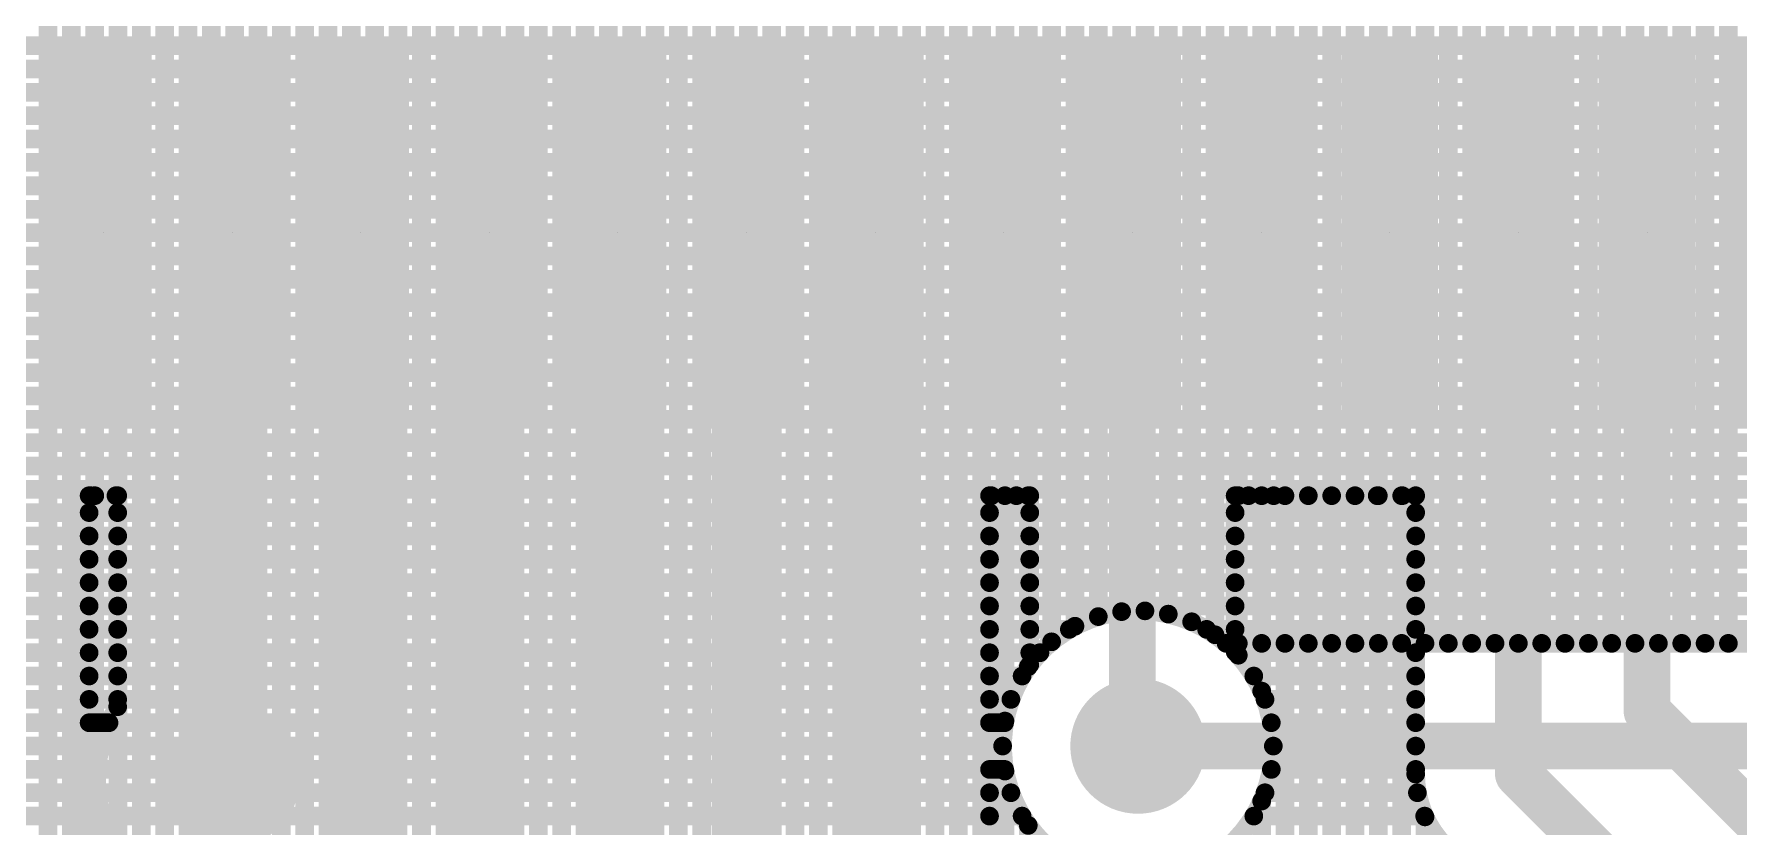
# Model space of a CAD drawing. Header units: millimetres. Extents: x 1.42 to 3.4, y 1.21 to 3.22.
# Drawn here: x 1.882 to 2.2473, y 2.6227 to 2.7925 of the extents above; entities that cross this region are included whole.
import ezdxf

# ---------------------------------------------------------------- set-up
doc = ezdxf.new("R2010")
doc.units = ezdxf.units.MM
doc.header["$MEASUREMENT"] = 0
for name, color, linetype in [('BottomLayer', 5, 'Continuous'), ('BottomSolder', 6, 'Continuous'), ('MultiLayer', 9, 'Continuous'), ('PadHoleLayer', 156, 'Continuous'), ('TopLayer', 1, 'Continuous'), ('TopPaste', 8, 'Continuous'), ('TopSolder', 216, 'Continuous'), ('ViaHoleLayer', 16, 'Continuous')]:
    doc.layers.add(name, color=color, linetype=linetype)

# ---------------------------------------------------------------- blocks, each defined once
blk = doc.blocks.new('12864_12')
at = {"layer": 'PadHoleLayer'}
for points in [[(-0.23425, 0), (-0.23425, 0, -1), (-0.23425, 0), (-0.23425, 0, -1)], [(-0.20669, 0), (-0.20669, 0, -1), (-0.20669, 0), (-0.20669, 0, -1)], [(-0.17913, 0), (-0.17913, 0, -1), (-0.17913, 0), (-0.17913, 0, -1)], [(-0.15157, 0), (-0.15157, 0, -1), (-0.15157, 0), (-0.15157, 0, -1)], [(-0.12402, 0), (-0.12402, 0, -1), (-0.12402, 0), (-0.12402, 0, -1)], [(-0.09646, 0), (-0.09646, 0, -1), (-0.09646, 0), (-0.09646, 0, -1)], [(-0.0689, 0), (-0.0689, 0, -1), (-0.0689, 0), (-0.0689, 0, -1)], [(-0.04134, 0), (-0.04134, 0, -1), (-0.04134, 0), (-0.04134, 0, -1)], [(-0.01378, 0), (-0.01378, 0, -1), (-0.01378, 0), (-0.01378, 0, -1)], [(0.01378, 0), (0.01378, 0, -1), (0.01378, 0), (0.01378, 0, -1)], [(0.04134, 0), (0.04134, 0, -1), (0.04134, 0), (0.04134, 0, -1)], [(0.0689, 0), (0.0689, 0, -1), (0.0689, 0), (0.0689, 0, -1)], [(0.09646, 0), (0.09646, 0, -1), (0.09646, 0), (0.09646, 0, -1)]]:
    blk.add_lwpolyline(points, format="xyb", close=True, dxfattribs=at)
at = {"layer": 'TopLayer'}
for points in [[(-0.24213, -0.03937), (-0.22638, -0.03937), (-0.24213, 0.03937), (-0.22638, 0.03937)], [(-0.21457, -0.03937), (-0.19882, -0.03937), (-0.21457, 0.03937), (-0.19882, 0.03937)], [(-0.18701, -0.03937), (-0.17126, -0.03937), (-0.18701, 0.03937), (-0.17126, 0.03937)], [(-0.15945, -0.03937), (-0.1437, -0.03937), (-0.15945, 0.03937), (-0.1437, 0.03937)], [(-0.13189, -0.03937), (-0.11614, -0.03937), (-0.13189, 0.03937), (-0.11614, 0.03937)], [(-0.10433, -0.03937), (-0.08858, -0.03937), (-0.10433, 0.03937), (-0.08858, 0.03937)], [(-0.07677, -0.03937), (-0.06102, -0.03937), (-0.07677, 0.03937), (-0.06102, 0.03937)], [(-0.04921, -0.03937), (-0.03346, -0.03937), (-0.04921, 0.03937), (-0.03346, 0.03937)], [(-0.02165, -0.03937), (-0.00591, -0.03937), (-0.02165, 0.03937), (-0.00591, 0.03937)], [(0.00591, -0.03937), (0.02165, -0.03937), (0.00591, 0.03937), (0.02165, 0.03937)], [(0.03346, -0.03937), (0.04921, -0.03937), (0.03346, 0.03937), (0.04921, 0.03937)], [(0.06102, -0.03937), (0.07677, -0.03937), (0.06102, 0.03937), (0.07677, 0.03937)], [(0.08858, -0.03937), (0.10433, -0.03937), (0.08858, 0.03937), (0.10433, 0.03937)], [(0.11614, -0.03937), (0.13189, -0.03937), (0.11614, 0.03937), (0.13189, 0.03937)]]:
    blk.add_solid(points, dxfattribs=at)
at = {"layer": 'TopPaste'}
for points in [[(-0.24213, -0.03937), (-0.22638, -0.03937), (-0.24213, 0.03937), (-0.22638, 0.03937)], [(-0.21457, -0.03937), (-0.19882, -0.03937), (-0.21457, 0.03937), (-0.19882, 0.03937)], [(-0.18701, -0.03937), (-0.17126, -0.03937), (-0.18701, 0.03937), (-0.17126, 0.03937)], [(-0.15945, -0.03937), (-0.1437, -0.03937), (-0.15945, 0.03937), (-0.1437, 0.03937)], [(-0.13189, -0.03937), (-0.11614, -0.03937), (-0.13189, 0.03937), (-0.11614, 0.03937)], [(-0.10433, -0.03937), (-0.08858, -0.03937), (-0.10433, 0.03937), (-0.08858, 0.03937)], [(-0.07677, -0.03937), (-0.06102, -0.03937), (-0.07677, 0.03937), (-0.06102, 0.03937)], [(-0.04921, -0.03937), (-0.03346, -0.03937), (-0.04921, 0.03937), (-0.03346, 0.03937)], [(-0.02165, -0.03937), (-0.00591, -0.03937), (-0.02165, 0.03937), (-0.00591, 0.03937)], [(0.00591, -0.03937), (0.02165, -0.03937), (0.00591, 0.03937), (0.02165, 0.03937)], [(0.03346, -0.03937), (0.04921, -0.03937), (0.03346, 0.03937), (0.04921, 0.03937)], [(0.06102, -0.03937), (0.07677, -0.03937), (0.06102, 0.03937), (0.07677, 0.03937)], [(0.08858, -0.03937), (0.10433, -0.03937), (0.08858, 0.03937), (0.10433, 0.03937)], [(0.11614, -0.03937), (0.13189, -0.03937), (0.11614, 0.03937), (0.13189, 0.03937)]]:
    blk.add_solid(points, dxfattribs=at)
at = {"layer": 'TopSolder'}
for points in [[(-0.24463, -0.04187), (-0.22388, -0.04187), (-0.24463, 0.04187), (-0.22388, 0.04187)], [(-0.21707, -0.04187), (-0.19632, -0.04187), (-0.21707, 0.04187), (-0.19632, 0.04187)], [(-0.18951, -0.04187), (-0.16876, -0.04187), (-0.18951, 0.04187), (-0.16876, 0.04187)], [(-0.16195, -0.04187), (-0.1412, -0.04187), (-0.16195, 0.04187), (-0.1412, 0.04187)], [(-0.13439, -0.04187), (-0.11364, -0.04187), (-0.13439, 0.04187), (-0.11364, 0.04187)], [(-0.10683, -0.04187), (-0.08608, -0.04187), (-0.10683, 0.04187), (-0.08608, 0.04187)], [(-0.07927, -0.04187), (-0.05852, -0.04187), (-0.07927, 0.04187), (-0.05852, 0.04187)], [(-0.05171, -0.04187), (-0.03096, -0.04187), (-0.05171, 0.04187), (-0.03096, 0.04187)], [(-0.02415, -0.04187), (-0.00341, -0.04187), (-0.02415, 0.04187), (-0.00341, 0.04187)], [(0.00341, -0.04187), (0.02415, -0.04187), (0.00341, 0.04187), (0.02415, 0.04187)], [(0.03096, -0.04187), (0.05171, -0.04187), (0.03096, 0.04187), (0.05171, 0.04187)], [(0.05852, -0.04187), (0.07927, -0.04187), (0.05852, 0.04187), (0.07927, 0.04187)], [(0.08608, -0.04187), (0.10683, -0.04187), (0.08608, 0.04187), (0.10683, 0.04187)], [(0.11364, -0.04187), (0.13439, -0.04187), (0.11364, 0.04187), (0.13439, 0.04187)]]:
    blk.add_solid(points, dxfattribs=at)

msp = doc.modelspace()

# ---------------------------------------------------------------- linework, layer by layer
at = {"layer": 'BottomLayer'}
for points, const_width in [([(1.885, 2.54962), (1.885, 3.21)], 0.004), ([(1.89, 2.55126), (1.89, 3.21)], 0.004), ([(1.895, 2.55196), (1.895, 3.21)], 0.004), ([(1.9, 2.55179), (1.9, 3.21)], 0.004), ([(1.905, 2.55073), (1.905, 3.21)], 0.004), ([(1.91, 2.54867), (1.91, 3.21)], 0.004), ([(1.915, 2.54533), (1.915, 3.21)], 0.004), ([(1.92, 2.53999), (1.92, 3.21)], 0.004), ([(1.925, 2.52836), (1.925, 3.21)], 0.004), ([(1.93, 2.50365), (1.93, 3.21)], 0.004), ([(1.935, 2.49865), (1.935, 3.21)], 0.004), ([(1.94, 2.49365), (1.94, 3.21)], 0.004), ([(1.945, 2.48865), (1.945, 3.21)], 0.004), ([(1.95, 2.48365), (1.95, 3.21)], 0.004), ([(1.955, 2.47865), (1.955, 3.21)], 0.004), ([(1.96, 2.47365), (1.96, 3.21)], 0.004), ([(1.965, 2.46865), (1.965, 3.21)], 0.004), ([(1.97, 2.46365), (1.97, 3.21)], 0.004), ([(1.975, 2.45865), (1.975, 3.21)], 0.004), ([(1.98, 2.45365), (1.98, 3.21)], 0.004), ([(1.985, 2.44865), (1.985, 3.21)], 0.004), ([(1.99, 2.44365), (1.99, 3.21)], 0.004), ([(1.995, 2.43865), (1.995, 3.21)], 0.004), ([(2, 2.43365), (2, 3.21)], 0.004), ([(2.005, 2.42865), (2.005, 3.21)], 0.004), ([(2.01, 2.42365), (2.01, 3.21)], 0.004), ([(2.015, 2.41865), (2.015, 3.21)], 0.004), ([(2.02, 2.41365), (2.02, 3.21)], 0.004), ([(2.025, 2.40865), (2.025, 3.21)], 0.004), ([(2.03, 2.40365), (2.03, 3.21)], 0.004), ([(2.035, 2.39865), (2.035, 3.21)], 0.004), ([(2.04, 2.39365), (2.04, 3.21)], 0.004), ([(2.045, 2.38865), (2.045, 3.21)], 0.004), ([(2.05, 2.38365), (2.05, 3.21)], 0.004), ([(2.055, 2.37865), (2.055, 3.21)], 0.004), ([(2.06, 2.37365), (2.06, 3.21)], 0.004), ([(2.065, 2.36865), (2.065, 3.21)], 0.004), ([(2.07, 2.36365), (2.07, 3.21)], 0.004), ([(2.075, 2.35865), (2.075, 3.21)], 0.004), ([(2.08, 2.35365), (2.08, 3.21)], 0.004), ([(2.085, 2.34865), (2.085, 3.21)], 0.004), ([(2.09, 2.64536), (2.09, 3.21)], 0.004), ([(2.095, 2.65699), (2.095, 3.21)], 0.004), ([(2.1, 2.66233), (2.1, 3.21)], 0.004), ([(2.105, 2.66567), (2.105, 3.21)], 0.004), ([(2.11, 2.66773), (2.11, 3.21)], 0.004), ([(2.115, 2.66879), (2.115, 3.21)], 0.004), ([(2.12, 2.66896), (2.12, 3.21)], 0.004), ([(2.125, 2.66826), (2.125, 3.21)], 0.004), ([(2.13, 2.66662), (2.13, 3.21)], 0.004), ([(2.135, 2.66385), (2.135, 3.21)], 0.004), ([(2.14, 2.662), (2.14, 3.21)], 0.004), ([(2.145, 2.662), (2.145, 3.21)], 0.004), ([(2.15, 2.662), (2.15, 3.21)], 0.004), ([(2.155, 2.662), (2.155, 3.21)], 0.004), ([(2.16, 2.662), (2.16, 3.21)], 0.004), ([(2.165, 2.662), (2.165, 3.21)], 0.004), ([(2.17, 2.662), (2.17, 3.21)], 0.004), ([(2.175, 2.662), (2.175, 3.21)], 0.004), ([(2.18, 2.662), (2.18, 3.21)], 0.004), ([(2.185, 2.662), (2.185, 3.21)], 0.004), ([(2.19, 2.662), (2.19, 3.21)], 0.004), ([(2.195, 2.662), (2.195, 3.21)], 0.004), ([(2.2, 2.662), (2.2, 3.21)], 0.004), ([(2.205, 2.662), (2.205, 3.21)], 0.004), ([(2.21, 2.662), (2.21, 3.21)], 0.004), ([(2.215, 2.662), (2.215, 3.21)], 0.004), ([(2.22, 2.662), (2.22, 3.21)], 0.004), ([(2.225, 2.662), (2.225, 3.21)], 0.004), ([(2.23, 2.662), (2.23, 3.21)], 0.004), ([(2.235, 2.662), (2.235, 3.21)], 0.004), ([(2.24, 2.662), (2.24, 3.21)], 0.004), ([(2.245, 2.662), (2.245, 3.21)], 0.004), ([(1.42, 2.79), (3.384, 2.79)], 0.004), ([(1.42, 2.785), (3.384, 2.785)], 0.004), ([(1.42, 2.78), (3.384, 2.78)], 0.004), ([(1.42, 2.775), (3.384, 2.775)], 0.004), ([(1.42, 2.77), (3.384, 2.77)], 0.004), ([(1.42, 2.765), (3.384, 2.765)], 0.004), ([(1.42, 2.76), (3.384, 2.76)], 0.004), ([(1.42, 2.755), (3.384, 2.755)], 0.004), ([(1.42, 2.75), (3.384, 2.75)], 0.004), ([(1.42, 2.745), (3.384, 2.745)], 0.004), ([(1.42, 2.74), (3.384, 2.74)], 0.004), ([(1.42, 2.735), (3.384, 2.735)], 0.004), ([(1.42, 2.73), (3.384, 2.73)], 0.004), ([(1.42, 2.725), (3.384, 2.725)], 0.004), ([(1.42, 2.72), (3.384, 2.72)], 0.004), ([(1.42, 2.715), (3.384, 2.715)], 0.004), ([(1.42, 2.71), (3.384, 2.71)], 0.004), ([(1.42, 2.705), (3.384, 2.705)], 0.004), ([(1.42, 2.7), (3.384, 2.7)], 0.004), ([(1.42, 2.695), (3.384, 2.695)], 0.004), ([(1.42, 2.69), (3.384, 2.69)], 0.004), ([(1.42, 2.685), (3.384, 2.685)], 0.004), ([(1.42, 2.68), (3.384, 2.68)], 0.004), ([(1.42, 2.675), (3.384, 2.675)], 0.004), ([(1.42, 2.67), (3.384, 2.67)], 0.004), ([(1.42, 2.665), (2.1038, 2.665)], 0.004), ([(2.1332, 2.665), (3.384, 2.665)], 0.004), ([(2.13739, 2.662), (2.8705, 2.662)], 0.004), ([(1.42, 2.66), (2.0975, 2.66)], 0.004), ([(1.42, 2.655), (2.09368, 2.655)], 0.004), ([(1.42, 2.65), (2.09128, 2.65)], 0.004), ([(1.42, 2.645), (2.08993, 2.645)], 0.004), ([(2.1185, 2.64), (2.8705, 2.64)], 0.01), ([(1.42, 2.64), (2.0895, 2.64)], 0.004), ([(1.42, 2.635), (2.08993, 2.635)], 0.004), ([(2.09, 2.34365), (2.09, 2.63464)], 0.004), ([(1.42, 2.63), (2.09128, 2.63)], 0.004), ([(1.42, 2.625), (2.09368, 2.625)], 0.004), ([(2.095, 2.33865), (2.095, 2.62301)], 0.004)]:
    msp.add_lwpolyline(points, dxfattribs=dict(at, const_width=const_width))
at = {"layer": 'BottomLayer', "const_width": 0.004}
msp.add_lwpolyline([(2.13739, 2.618, -2.17702), (2.13739, 2.662)], format="xyb", dxfattribs=at)
at = {"layer": 'BottomLayer'}
for points, const_width in [([(2.114, 2.66879, 1), (2.116, 2.66879, 1)], 0.002), ([(2.119, 2.66896, 1), (2.121, 2.66896, 1)], 0.002), ([(2.124, 2.66826, 1), (2.126, 2.66826, 1)], 0.002), ([(2.1028, 2.665, 1), (2.1048, 2.665, 1)], 0.002), ([(2.104, 2.66567, 1), (2.106, 2.66567, 1)], 0.002), ([(2.109, 2.66773, 1), (2.111, 2.66773, 1)], 0.002), ([(2.129, 2.66662, 1), (2.131, 2.66662, 1)], 0.002), ([(2.1322, 2.665, 1), (2.1342, 2.665, 1)], 0.002), ([(2.099, 2.66233, 1), (2.101, 2.66233, 1)], 0.002), ([(2.134, 2.66385, 1), (2.136, 2.66385, 1)], 0.002), ([(2.13639, 2.662, 1), (2.13839, 2.662, 1)], 0.002), ([(2.13639, 2.662, 1), (2.13839, 2.662, 1)], 0.002), ([(2.139, 2.662, 1), (2.141, 2.662, 1)], 0.002), ([(2.144, 2.662, 1), (2.146, 2.662, 1)], 0.002), ([(2.149, 2.662, 1), (2.151, 2.662, 1)], 0.002), ([(2.154, 2.662, 1), (2.156, 2.662, 1)], 0.002), ([(2.159, 2.662, 1), (2.161, 2.662, 1)], 0.002), ([(2.164, 2.662, 1), (2.166, 2.662, 1)], 0.002), ([(2.169, 2.662, 1), (2.171, 2.662, 1)], 0.002), ([(2.174, 2.662, 1), (2.176, 2.662, 1)], 0.002), ([(2.179, 2.662, 1), (2.181, 2.662, 1)], 0.002), ([(2.184, 2.662, 1), (2.186, 2.662, 1)], 0.002), ([(2.189, 2.662, 1), (2.191, 2.662, 1)], 0.002), ([(2.194, 2.662, 1), (2.196, 2.662, 1)], 0.002), ([(2.199, 2.662, 1), (2.201, 2.662, 1)], 0.002), ([(2.204, 2.662, 1), (2.206, 2.662, 1)], 0.002), ([(2.209, 2.662, 1), (2.211, 2.662, 1)], 0.002), ([(2.214, 2.662, 1), (2.216, 2.662, 1)], 0.002), ([(2.219, 2.662, 1), (2.221, 2.662, 1)], 0.002), ([(2.224, 2.662, 1), (2.226, 2.662, 1)], 0.002), ([(2.229, 2.662, 1), (2.231, 2.662, 1)], 0.002), ([(2.234, 2.662, 1), (2.236, 2.662, 1)], 0.002), ([(2.239, 2.662, 1), (2.241, 2.662, 1)], 0.002), ([(2.244, 2.662, 1), (2.246, 2.662, 1)], 0.002), ([(2.0965, 2.66, 1), (2.0985, 2.66, 1)], 0.002), ([(2.09268, 2.655, 1), (2.09468, 2.655, 1)], 0.002), ([(2.094, 2.65699, 1), (2.096, 2.65699, 1)], 0.002), ([(2.09028, 2.65, 1), (2.09228, 2.65, 1)], 0.002), ([(2.1125, 2.64, 1), (2.1245, 2.64, 1)], 0.012), ([(1.91841, 2.63291, 1), (1.93041, 2.63291, 1)], 0.012), ([(2.08893, 2.645, 1), (2.09093, 2.645, 1)], 0.002), ([(2.089, 2.64536, 1), (2.091, 2.64536, 1)], 0.002), ([(2.116, 2.64, 1), (2.121, 2.64, 1)], 0.005), ([(2.0885, 2.64, 1), (2.0905, 2.64, 1)], 0.002), ([(2.08893, 2.635, 1), (2.09093, 2.635, 1)], 0.002), ([(2.089, 2.63464, 1), (2.091, 2.63464, 1)], 0.002), ([(2.09028, 2.63, 1), (2.09228, 2.63, 1)], 0.002), ([(2.09268, 2.625, 1), (2.09468, 2.625, 1)], 0.002), ([(2.094, 2.62301, 1), (2.096, 2.62301, 1)], 0.002)]:
    msp.add_lwpolyline(points, format="xyb", close=True, dxfattribs=dict(at, const_width=const_width))
at = {"layer": 'BottomSolder', "const_width": 0.0145}
for points in [[(2.11125, 2.64, 1), (2.12575, 2.64, 1)], [(1.91716, 2.63291, 1), (1.93166, 2.63291, 1)]]:
    msp.add_lwpolyline(points, format="xyb", close=True, dxfattribs=at)
at = {"layer": 'MultiLayer', "const_width": 0.012}
for points in [[(2.1125, 2.64, 1), (2.1245, 2.64, 1)], [(1.91841, 2.63291, 1), (1.93041, 2.63291, 1)]]:
    msp.add_lwpolyline(points, format="xyb", close=True, dxfattribs=at)
at = {"layer": 'TopLayer'}
for points, const_width in [([(1.92441, 2.63291), (1.92441, 2.75)], 0.015), ([(1.95197, 2.54697), (1.95197, 2.75)], 0.015), ([(1.97953, 2.57847), (1.97953, 2.75)], 0.015), ([(2.00709, 2.58341), (2.00709, 2.75)], 0.015), ([(2.03465, 2.58985), (2.03465, 2.75)], 0.015), ([(2.0622, 2.6033), (2.0622, 2.75)], 0.015), ([(2.11732, 2.63718), (2.11732, 2.75)], 0.01), ([(2.2, 2.634), (2.2, 2.75)], 0.01), ([(2.22756, 2.64744), (2.22756, 2.75)], 0.01), ([(1.89379, 2.56036), (1.89379, 2.69363)], 0.004), ([(1.89416, 2.69363), (1.89953, 2.69363)], 0.004), ([(1.895, 2.55915), (1.895, 2.69363)], 0.004), ([(1.89991, 2.64843), (1.89991, 2.69363)], 0.004), ([(2.0867, 2.61344), (2.0867, 2.69363)], 0.004), ([(2.08708, 2.69363), (2.09245, 2.69363)], 0.004), ([(2.09, 2.64536), (2.09, 2.69363)], 0.004), ([(2.095, 2.65699), (2.095, 2.69363)], 0.004), ([(2.09532, 2.65743), (2.09532, 2.69363)], 0.004), ([(2.13932, 2.66018), (2.13932, 2.69363)], 0.004), ([(2.14, 2.65946), (2.14, 2.69363)], 0.004), ([(2.1422, 2.69363), (2.14757, 2.69363)], 0.004), ([(2.145, 2.65178), (2.145, 2.69363)], 0.004), ([(2.14757, 2.69363), (2.16976, 2.69363)], 0.004), ([(2.14757, 2.69363), (2.16976, 2.69363)], 0.004), ([(2.15, 2.485), (2.15, 2.69363)], 0.004), ([(2.155, 2.485), (2.155, 2.69363)], 0.004), ([(2.16, 2.485), (2.16, 2.69363)], 0.004), ([(2.165, 2.485), (2.165, 2.69363)], 0.004), ([(2.16976, 2.69363), (2.17513, 2.69363)], 0.004), ([(2.17, 2.485), (2.17, 2.69363)], 0.004), ([(2.175, 2.485), (2.175, 2.69363)], 0.004), ([(2.178, 2.634), (2.178, 2.69363)], 0.004), ([(1.89379, 2.69), (1.89991, 2.69)], 0.004), ([(2.0867, 2.69), (2.09532, 2.69)], 0.004), ([(2.13932, 2.69), (2.178, 2.69)], 0.004), ([(1.89379, 2.685), (1.89991, 2.685)], 0.004), ([(2.0867, 2.685), (2.09532, 2.685)], 0.004), ([(2.13932, 2.685), (2.178, 2.685)], 0.004), ([(1.89379, 2.68), (1.89991, 2.68)], 0.004), ([(2.0867, 2.68), (2.09532, 2.68)], 0.004), ([(2.13932, 2.68), (2.178, 2.68)], 0.004), ([(1.89379, 2.675), (1.89991, 2.675)], 0.004), ([(2.0867, 2.675), (2.09532, 2.675)], 0.004), ([(2.13932, 2.675), (2.178, 2.675)], 0.004), ([(1.89379, 2.67), (1.89991, 2.67)], 0.004), ([(2.0867, 2.67), (2.09532, 2.67)], 0.004), ([(2.13932, 2.67), (2.178, 2.67)], 0.004), ([(1.89379, 2.665), (1.89991, 2.665)], 0.004), ([(2.0867, 2.665), (2.09532, 2.665)], 0.004), ([(2.13932, 2.665), (2.178, 2.665)], 0.004), ([(1.89379, 2.66), (1.89991, 2.66)], 0.004), ([(2.0867, 2.66), (2.09532, 2.66)], 0.004), ([(2.1395, 2.66), (2.178, 2.66)], 0.004), ([(1.89379, 2.655), (1.89991, 2.655)], 0.004), ([(2.0867, 2.655), (2.09368, 2.655)], 0.004), ([(2.14332, 2.655), (2.178, 2.655)], 0.004), ([(1.89379, 2.65), (1.89991, 2.65)], 0.004), ([(2.0867, 2.65), (2.09128, 2.65)], 0.004), ([(2.14572, 2.65), (2.178, 2.65)], 0.004), ([(2.22756, 2.64744), (2.2615, 2.6135)], 0.01), ([(1.89379, 2.645), (1.89805, 2.645)], 0.004), ([(2.0867, 2.645), (2.08993, 2.645)], 0.004), ([(2.14707, 2.645), (2.178, 2.645)], 0.004), ([(2.1475, 2.64), (2.178, 2.64)], 0.004), ([(2.2, 2.634), (2.224, 2.61)], 0.01), ([(2.0867, 2.635), (2.08993, 2.635)], 0.004), ([(2.09, 2.61015), (2.09, 2.63464)], 0.004), ([(2.14707, 2.635), (2.178, 2.635)], 0.004), ([(2.0867, 2.63), (2.09128, 2.63)], 0.004), ([(2.145, 2.485), (2.145, 2.62822)], 0.004), ([(2.14572, 2.63), (2.17837, 2.63)], 0.004), ([(2.0867, 2.625), (2.09368, 2.625)], 0.004), ([(2.14332, 2.625), (2.17993, 2.625)], 0.004), ([(2.18, 2.485), (2.18, 2.62483)], 0.004), ([(2.095, 2.60515), (2.095, 2.62301)], 0.004)]:
    msp.add_lwpolyline(points, dxfattribs=dict(at, const_width=const_width))
for points, const_width in [([(1.92066, 2.75, 1), (1.92816, 2.75, 1)], 0.0075), ([(1.94822, 2.75, 1), (1.95572, 2.75, 1)], 0.0075), ([(1.97578, 2.75, 1), (1.98328, 2.75, 1)], 0.0075), ([(2.00334, 2.75, 1), (2.01084, 2.75, 1)], 0.0075), ([(2.0309, 2.75, 1), (2.0384, 2.75, 1)], 0.0075), ([(2.05845, 2.75, 1), (2.06595, 2.75, 1)], 0.0075), ([(2.11482, 2.75, 1), (2.11982, 2.75, 1)], 0.005), ([(2.1975, 2.75, 1), (2.2025, 2.75, 1)], 0.005), ([(2.22506, 2.75, 1), (2.23006, 2.75, 1)], 0.005), ([(1.89279, 2.69363, 1), (1.89479, 2.69363, 1)], 0.002), ([(1.89316, 2.69363, 1), (1.89516, 2.69363, 1)], 0.002), ([(1.894, 2.69363, 1), (1.896, 2.69363, 1)], 0.002), ([(1.89854, 2.69363, 1), (1.90054, 2.69363, 1)], 0.002), ([(1.89891, 2.69363, 1), (1.90091, 2.69363, 1)], 0.002), ([(2.0857, 2.69363, 1), (2.0877, 2.69363, 1)], 0.002), ([(2.08608, 2.69363, 1), (2.08808, 2.69363, 1)], 0.002), ([(2.089, 2.69363, 1), (2.091, 2.69363, 1)], 0.002), ([(2.09145, 2.69363, 1), (2.09345, 2.69363, 1)], 0.002), ([(2.094, 2.69363, 1), (2.096, 2.69363, 1)], 0.002), ([(2.09432, 2.69363, 1), (2.09632, 2.69363, 1)], 0.002), ([(2.13832, 2.69363, 1), (2.14032, 2.69363, 1)], 0.002), ([(2.139, 2.69363, 1), (2.141, 2.69363, 1)], 0.002), ([(2.1412, 2.69363, 1), (2.1432, 2.69363, 1)], 0.002), ([(2.144, 2.69363, 1), (2.146, 2.69363, 1)], 0.002), ([(2.14657, 2.69363, 1), (2.14857, 2.69363, 1)], 0.002), ([(2.14657, 2.69363, 1), (2.14857, 2.69363, 1)], 0.002), ([(2.14657, 2.69363, 1), (2.14857, 2.69363, 1)], 0.002), ([(2.149, 2.69363, 1), (2.151, 2.69363, 1)], 0.002), ([(2.154, 2.69363, 1), (2.156, 2.69363, 1)], 0.002), ([(2.159, 2.69363, 1), (2.161, 2.69363, 1)], 0.002), ([(2.164, 2.69363, 1), (2.166, 2.69363, 1)], 0.002), ([(2.16876, 2.69363, 1), (2.17076, 2.69363, 1)], 0.002), ([(2.16876, 2.69363, 1), (2.17076, 2.69363, 1)], 0.002), ([(2.16876, 2.69363, 1), (2.17076, 2.69363, 1)], 0.002), ([(2.169, 2.69363, 1), (2.171, 2.69363, 1)], 0.002), ([(2.174, 2.69363, 1), (2.176, 2.69363, 1)], 0.002), ([(2.17413, 2.69363, 1), (2.17613, 2.69363, 1)], 0.002), ([(2.177, 2.69363, 1), (2.179, 2.69363, 1)], 0.002), ([(1.89279, 2.69, 1), (1.89479, 2.69, 1)], 0.002), ([(1.89891, 2.69, 1), (1.90091, 2.69, 1)], 0.002), ([(2.0857, 2.69, 1), (2.0877, 2.69, 1)], 0.002), ([(2.09432, 2.69, 1), (2.09632, 2.69, 1)], 0.002), ([(2.13832, 2.69, 1), (2.14032, 2.69, 1)], 0.002), ([(2.177, 2.69, 1), (2.179, 2.69, 1)], 0.002), ([(1.89279, 2.685, 1), (1.89479, 2.685, 1)], 0.002), ([(1.89891, 2.685, 1), (1.90091, 2.685, 1)], 0.002), ([(2.0857, 2.685, 1), (2.0877, 2.685, 1)], 0.002), ([(2.09432, 2.685, 1), (2.09632, 2.685, 1)], 0.002), ([(2.13832, 2.685, 1), (2.14032, 2.685, 1)], 0.002), ([(2.177, 2.685, 1), (2.179, 2.685, 1)], 0.002), ([(1.89279, 2.68, 1), (1.89479, 2.68, 1)], 0.002), ([(1.89891, 2.68, 1), (1.90091, 2.68, 1)], 0.002), ([(2.0857, 2.68, 1), (2.0877, 2.68, 1)], 0.002), ([(2.09432, 2.68, 1), (2.09632, 2.68, 1)], 0.002), ([(2.13832, 2.68, 1), (2.14032, 2.68, 1)], 0.002), ([(2.177, 2.68, 1), (2.179, 2.68, 1)], 0.002), ([(1.89279, 2.675, 1), (1.89479, 2.675, 1)], 0.002), ([(1.89891, 2.675, 1), (1.90091, 2.675, 1)], 0.002), ([(2.0857, 2.675, 1), (2.0877, 2.675, 1)], 0.002), ([(2.09432, 2.675, 1), (2.09632, 2.675, 1)], 0.002), ([(2.13832, 2.675, 1), (2.14032, 2.675, 1)], 0.002), ([(2.177, 2.675, 1), (2.179, 2.675, 1)], 0.002), ([(1.89279, 2.67, 1), (1.89479, 2.67, 1)], 0.002), ([(1.89891, 2.67, 1), (1.90091, 2.67, 1)], 0.002), ([(2.0857, 2.67, 1), (2.0877, 2.67, 1)], 0.002), ([(2.09432, 2.67, 1), (2.09632, 2.67, 1)], 0.002), ([(2.13832, 2.67, 1), (2.14032, 2.67, 1)], 0.002), ([(2.177, 2.67, 1), (2.179, 2.67, 1)], 0.002), ([(1.89279, 2.665, 1), (1.89479, 2.665, 1)], 0.002), ([(1.89891, 2.665, 1), (1.90091, 2.665, 1)], 0.002), ([(2.0857, 2.665, 1), (2.0877, 2.665, 1)], 0.002), ([(2.09432, 2.665, 1), (2.09632, 2.665, 1)], 0.002), ([(2.13832, 2.665, 1), (2.14032, 2.665, 1)], 0.002), ([(2.177, 2.665, 1), (2.179, 2.665, 1)], 0.002), ([(1.89279, 2.66, 1), (1.89479, 2.66, 1)], 0.002), ([(1.89891, 2.66, 1), (1.90091, 2.66, 1)], 0.002), ([(2.0857, 2.66, 1), (2.0877, 2.66, 1)], 0.002), ([(2.09432, 2.66, 1), (2.09632, 2.66, 1)], 0.002), ([(2.09432, 2.65743, 1), (2.09632, 2.65743, 1)], 0.002), ([(2.09432, 2.65743, 1), (2.09632, 2.65743, 1)], 0.002), ([(2.13832, 2.66018, 1), (2.14032, 2.66018, 1)], 0.002), ([(2.13832, 2.66018, 1), (2.14032, 2.66018, 1)], 0.002), ([(2.1385, 2.66, 1), (2.1405, 2.66, 1)], 0.002), ([(2.139, 2.65946, 1), (2.141, 2.65946, 1)], 0.002), ([(2.177, 2.66, 1), (2.179, 2.66, 1)], 0.002), ([(1.89279, 2.655, 1), (1.89479, 2.655, 1)], 0.002), ([(1.89891, 2.655, 1), (1.90091, 2.655, 1)], 0.002), ([(2.0857, 2.655, 1), (2.0877, 2.655, 1)], 0.002), ([(2.09268, 2.655, 1), (2.09468, 2.655, 1)], 0.002), ([(2.094, 2.65699, 1), (2.096, 2.65699, 1)], 0.002), ([(2.14232, 2.655, 1), (2.14432, 2.655, 1)], 0.002), ([(2.177, 2.655, 1), (2.179, 2.655, 1)], 0.002), ([(1.89279, 2.65, 1), (1.89479, 2.65, 1)], 0.002), ([(1.89891, 2.65, 1), (1.90091, 2.65, 1)], 0.002), ([(2.0857, 2.65, 1), (2.0877, 2.65, 1)], 0.002), ([(2.09028, 2.65, 1), (2.09228, 2.65, 1)], 0.002), ([(2.1125, 2.64, 1), (2.1245, 2.64, 1)], 0.012), ([(2.144, 2.65178, 1), (2.146, 2.65178, 1)], 0.002), ([(2.14472, 2.65, 1), (2.14672, 2.65, 1)], 0.002), ([(2.177, 2.65, 1), (2.179, 2.65, 1)], 0.002), ([(2.22506, 2.64744, 1), (2.23006, 2.64744, 1)], 0.005), ([(2.22506, 2.64744, 1), (2.23006, 2.64744, 1)], 0.005), ([(1.89891, 2.64843, 1), (1.90091, 2.64843, 1)], 0.002), ([(1.89891, 2.64843, 1), (1.90091, 2.64843, 1)], 0.002), ([(1.89279, 2.645, 1), (1.89479, 2.645, 1)], 0.002), ([(1.89705, 2.645, 1), (1.89905, 2.645, 1)], 0.002), ([(1.91841, 2.63291, 1), (1.93041, 2.63291, 1)], 0.012), ([(2.0857, 2.645, 1), (2.0877, 2.645, 1)], 0.002), ([(2.08893, 2.645, 1), (2.09093, 2.645, 1)], 0.002), ([(2.089, 2.64536, 1), (2.091, 2.64536, 1)], 0.002), ([(2.14607, 2.645, 1), (2.14807, 2.645, 1)], 0.002), ([(2.177, 2.645, 1), (2.179, 2.645, 1)], 0.002), ([(2.11482, 2.63718, 1), (2.11982, 2.63718, 1)], 0.005), ([(2.1465, 2.64, 1), (2.1485, 2.64, 1)], 0.002), ([(2.1465, 2.64, 1), (2.1485, 2.64, 1)], 0.002), ([(2.1465, 2.64, 1), (2.1485, 2.64, 1)], 0.002), ([(2.177, 2.64, 1), (2.179, 2.64, 1)], 0.002), ([(1.92066, 2.63291, 1), (1.92816, 2.63291, 1)], 0.0075), ([(2.1975, 2.634, 1), (2.2025, 2.634, 1)], 0.005), ([(2.1975, 2.634, 1), (2.2025, 2.634, 1)], 0.005), ([(2.0857, 2.635, 1), (2.0877, 2.635, 1)], 0.002), ([(2.08893, 2.635, 1), (2.09093, 2.635, 1)], 0.002), ([(2.089, 2.63464, 1), (2.091, 2.63464, 1)], 0.002), ([(2.14607, 2.635, 1), (2.14807, 2.635, 1)], 0.002), ([(2.177, 2.635, 1), (2.179, 2.635, 1)], 0.002), ([(2.177, 2.634, 1), (2.179, 2.634, 1)], 0.002), ([(2.177, 2.634, 1), (2.179, 2.634, 1)], 0.002), ([(2.177, 2.634, 1), (2.179, 2.634, 1)], 0.002), ([(2.0857, 2.63, 1), (2.0877, 2.63, 1)], 0.002), ([(2.09028, 2.63, 1), (2.09228, 2.63, 1)], 0.002), ([(2.144, 2.62822, 1), (2.146, 2.62822, 1)], 0.002), ([(2.14472, 2.63, 1), (2.14672, 2.63, 1)], 0.002), ([(2.17737, 2.63, 1), (2.17937, 2.63, 1)], 0.002), ([(2.0857, 2.625, 1), (2.0877, 2.625, 1)], 0.002), ([(2.09268, 2.625, 1), (2.09468, 2.625, 1)], 0.002), ([(2.14232, 2.625, 1), (2.14432, 2.625, 1)], 0.002), ([(2.17893, 2.625, 1), (2.18093, 2.625, 1)], 0.002), ([(2.179, 2.62483, 1), (2.181, 2.62483, 1)], 0.002), ([(2.094, 2.62301, 1), (2.096, 2.62301, 1)], 0.002)]:
    msp.add_lwpolyline(points, format="xyb", close=True, dxfattribs=dict(at, const_width=const_width))
at = {"layer": 'TopLayer', "const_width": 0.004}
for points in [[(2.1475, 2.64, -1.388379), (2.09532, 2.65743)], [(2.13932, 2.66018, -0.194871), (2.1475, 2.64)], [(1.92747, 2.60407, -0.627309), (1.89991, 2.64843)], [(2.18444, 2.61844, -0.198912), (2.178, 2.634)], [(2.18448, 2.6184, -0.199566), (2.178, 2.634)]]:
    msp.add_lwpolyline(points, format="xyb", dxfattribs=at)
at = {"layer": 'TopSolder', "const_width": 0.0145}
for points in [[(2.11125, 2.64, 1), (2.12575, 2.64, 1)], [(1.91716, 2.63291, 1), (1.93166, 2.63291, 1)]]:
    msp.add_lwpolyline(points, format="xyb", close=True, dxfattribs=at)
at = {"layer": 'ViaHoleLayer', "const_width": 0.006}
for points in [[(2.1155, 2.64, 1), (2.1215, 2.64, 1)], [(1.92141, 2.63291, 1), (1.92741, 2.63291, 1)]]:
    msp.add_lwpolyline(points, format="xyb", close=True, dxfattribs=at)

# ---------------------------------------------------------------- block references
msp.add_blockref('12864_12', (2.1311, 2.75))

doc.saveas('drawing.dxf')
